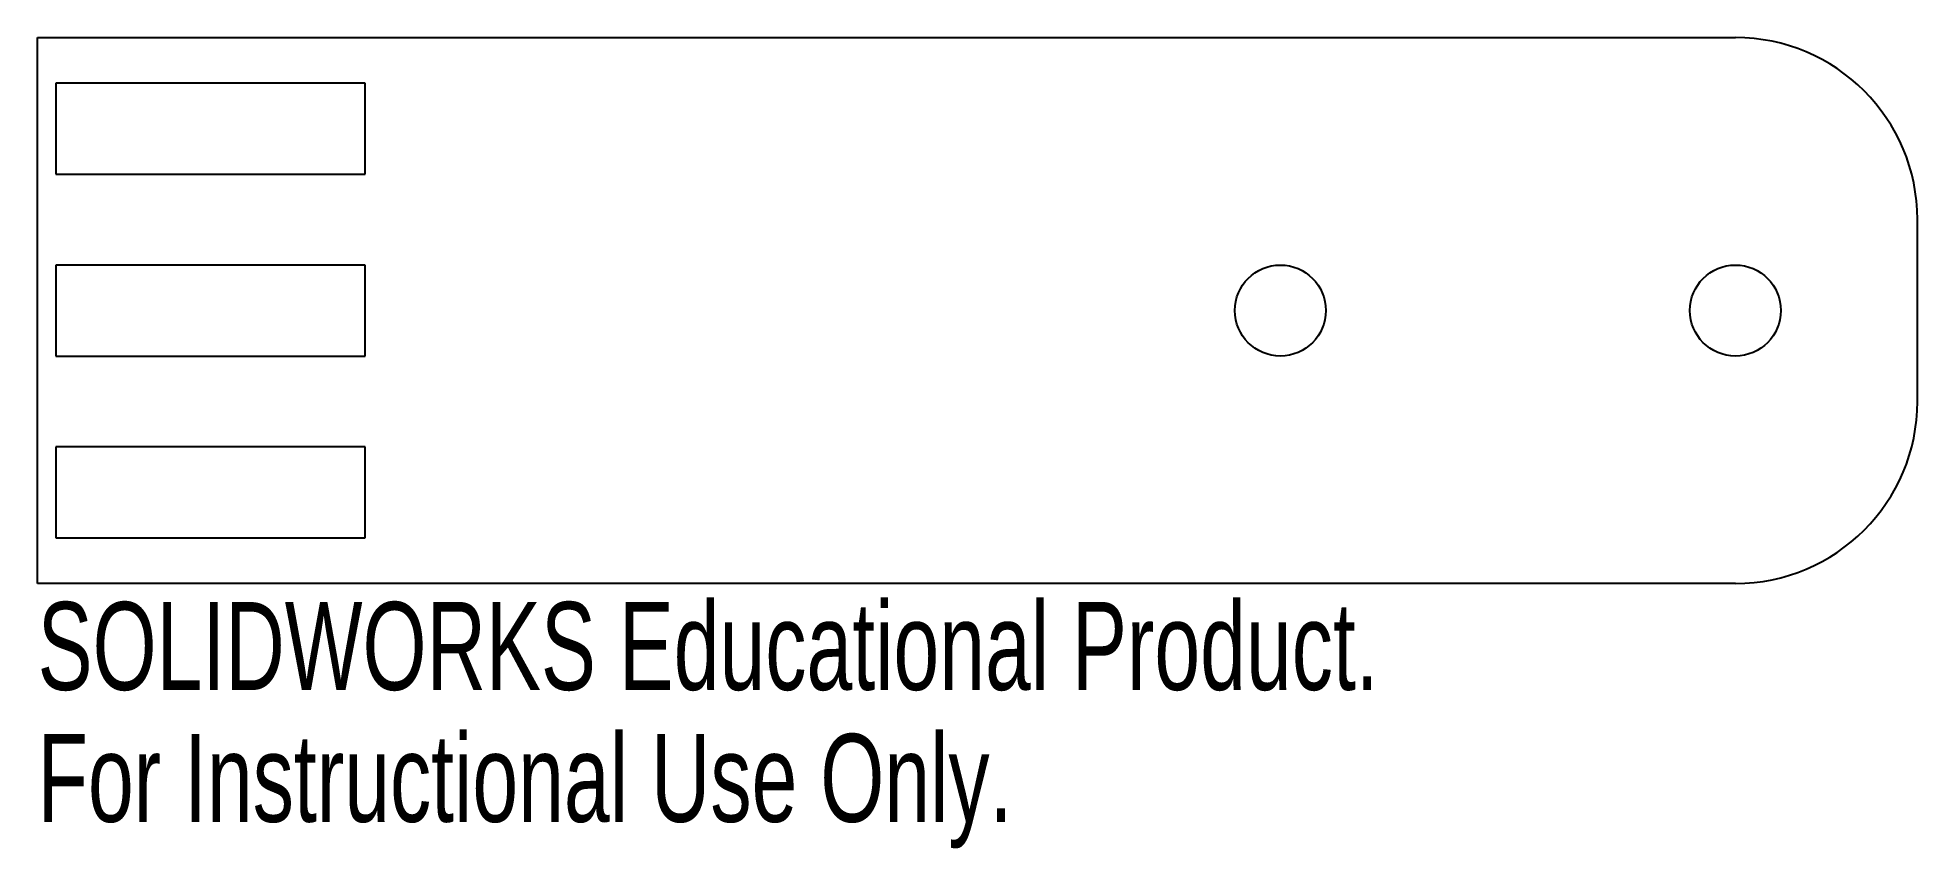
# Model space of a CAD drawing. Header units: millimetres. Extents: x -63 to 40, y -30 to 15.
import ezdxf

# ---------------------------------------------------------------- set-up
doc = ezdxf.new("R2010")
doc.units = ezdxf.units.MM
doc.styles.add('SLDTEXTSTYLE0', font='TXT', dxfattribs={"width": 0.7})

msp = doc.modelspace()

# ---------------------------------------------------------------- linework, layer by layer
at = {"color": 7, "linetype": 'Continuous', "lineweight": 25}
for p, q in [((-63.28, -15), (-63.28, 15)), ((-63.28, 15), (30, 15)), ((-45.28, 12.5), (-62.28, 12.5)), ((-62.28, 12.5), (-62.28, 7.5)), ((-45.28, 7.5), (-45.28, 12.5)), ((-62.28, 7.5), (-45.28, 7.5)), ((40, -5), (40, 5)), ((-62.28, 2.5), (-62.28, -2.5)), ((-45.28, 2.5), (-62.28, 2.5)), ((-45.28, -2.5), (-45.28, 2.5)), ((-62.28, -2.5), (-45.28, -2.5)), ((-62.28, -7.5), (-62.28, -12.5)), ((-45.28, -7.5), (-62.28, -7.5)), ((-45.28, -12.5), (-45.28, -7.5)), ((-62.28, -12.5), (-45.28, -12.5)), ((30, -15), (-63.28, -15))]:
    msp.add_line(p, q, dxfattribs=at)
for centre in [(5, 0), (30, 0)]:
    msp.add_circle(centre, 2.5, dxfattribs=at)
for centre, start, end in [((30, 5), 0, 90), ((30, -5), 270, 0)]:
    msp.add_arc(centre, 10, start, end, dxfattribs=at)

# ---------------------------------------------------------------- texts
at = {"color": 7, "linetype": 'Continuous', "char_height": 4.8336, "attachment_point": 1, "style": 'SLDTEXTSTYLE0'}
for s, insert in [('SOLIDWORKS Educational Product.', (-63.28, -16.02)), ('For Instructional Use Only.', (-63.28, -23.27))]:
    msp.add_mtext(s, dxfattribs=dict(at, insert=insert))

doc.saveas('drawing.dxf')
